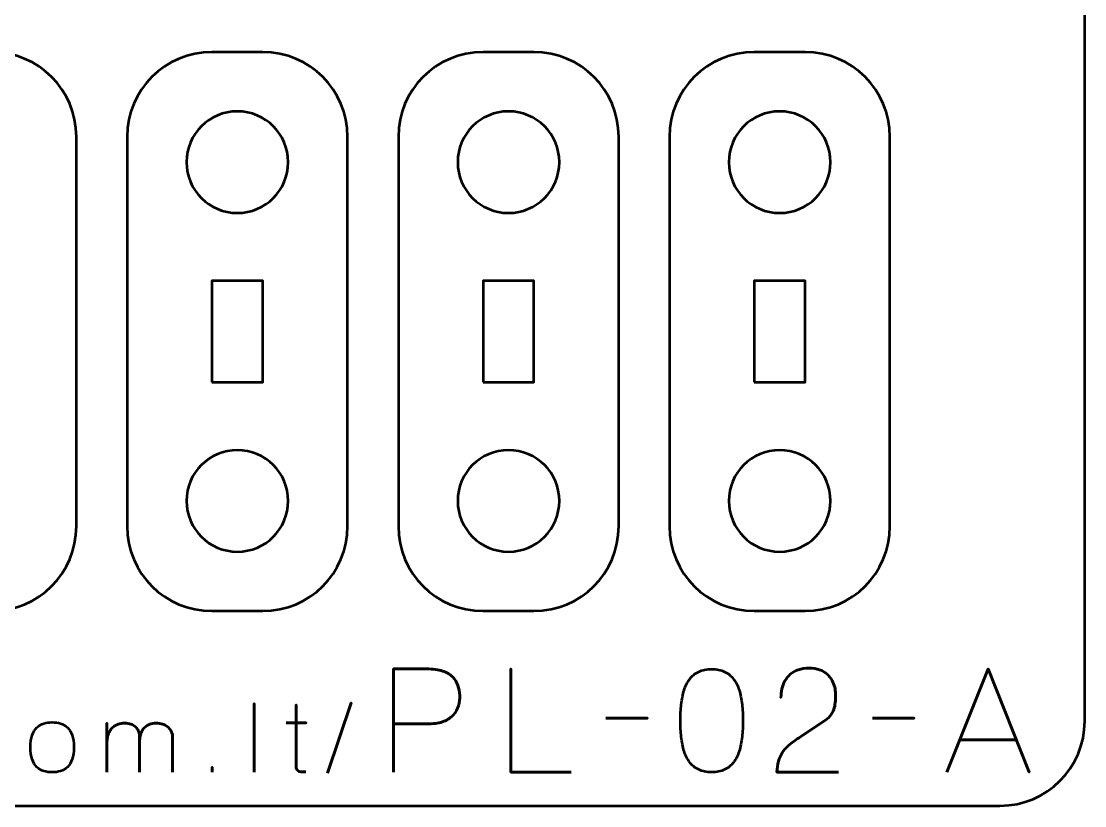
# Model space of a CAD drawing. Header units: centimetres. Extents: x -17.9 to -3.1, y -25.3 to -4.3.
# Drawn here: x -9.37 to -3.1, y -25.35 to -20.72 of the extents above; entities that cross this region are included whole.
import ezdxf

# ---------------------------------------------------------------- set-up
doc = ezdxf.new("R2010")
doc.units = ezdxf.units.CM
doc.header["$MEASUREMENT"] = 0
doc.layers.add('Layer 1', color=7, linetype='Continuous')

msp = doc.modelspace()

# ---------------------------------------------------------------- linework, layer by layer
at = {"layer": 'Layer 1', "color": 22, "lineweight": 53}
msp.add_open_spline([(-17.90003, -24.8499), (-17.90003, -24.8499), (-17.90003, -4.84994), (-17.90003, -4.84994), (-17.90003, -4.84994), (-17.90003, -4.57297), (-17.67694, -4.34998), (-17.39994, -4.34998), (-17.39994, -4.34998), (-17.39994, -4.34998), (-3.60007, -4.34998), (-3.60007, -4.34998), (-3.60007, -4.34998), (-3.32293, -4.34998), (-3.09997, -4.57297), (-3.09997, -4.84994), (-3.09997, -4.84994), (-3.09997, -4.84994), (-3.09997, -24.8499), (-3.09997, -24.8499), (-3.09997, -24.8499), (-3.09997, -25.1269), (-3.32293, -25.34999), (-3.60007, -25.34999), (-3.60007, -25.34999), (-3.60007, -25.34999), (-17.39994, -25.34999), (-17.39994, -25.34999), (-17.39994, -25.34999), (-17.67694, -25.34999), (-17.90003, -25.1269), (-17.90003, -24.8499)], degree=3, knots=[0, 0, 0, 0, 0.125, 0.125, 0.125, 0.125, 0.25, 0.25, 0.25, 0.25, 0.375, 0.375, 0.375, 0.375, 0.5, 0.5, 0.5, 0.5, 0.625, 0.625, 0.625, 0.625, 0.75, 0.75, 0.75, 0.75, 0.875, 0.875, 0.875, 0.875, 1, 1, 1, 1], dxfattribs=at)
at = {"layer": 'Layer 1', "color": 2, "lineweight": 53}
for points in [[(-10.35001, -23.6999), (-10.35001, -23.6999), (-10.35001, -21.39998), (-10.35001, -21.39998), (-10.35001, -21.39998), (-10.35001, -21.12297), (-10.12692, -20.90002), (-9.84992, -20.90002), (-9.84992, -20.90002), (-9.84992, -20.90002), (-9.54991, -20.90002), (-9.54991, -20.90002), (-9.54991, -20.90002), (-9.27295, -20.90002), (-9.04999, -21.12297), (-9.04999, -21.39998), (-9.04999, -21.39998), (-9.04999, -21.39998), (-9.04999, -23.6999), (-9.04999, -23.6999), (-9.04999, -23.6999), (-9.04999, -23.9769), (-9.27295, -24.2), (-9.54991, -24.2), (-9.54991, -24.2), (-9.54991, -24.2), (-9.84992, -24.2), (-9.84992, -24.2), (-9.84992, -24.2), (-10.12692, -24.2), (-10.35001, -23.9769), (-10.35001, -23.6999)], [(-8.75001, -23.6999), (-8.75001, -23.6999), (-8.75001, -21.39998), (-8.75001, -21.39998), (-8.75001, -21.39998), (-8.75001, -21.12297), (-8.52692, -20.90002), (-8.24992, -20.90002), (-8.24992, -20.90002), (-8.24992, -20.90002), (-7.94991, -20.90002), (-7.94991, -20.90002), (-7.94991, -20.90002), (-7.67295, -20.90002), (-7.44999, -21.12297), (-7.44999, -21.39998), (-7.44999, -21.39998), (-7.44999, -21.39998), (-7.44999, -23.6999), (-7.44999, -23.6999), (-7.44999, -23.6999), (-7.44999, -23.9769), (-7.67295, -24.2), (-7.94991, -24.2), (-7.94991, -24.2), (-7.94991, -24.2), (-8.24992, -24.2), (-8.24992, -24.2), (-8.24992, -24.2), (-8.52692, -24.2), (-8.75001, -23.9769), (-8.75001, -23.6999)], [(-7.15001, -23.6999), (-7.15001, -23.6999), (-7.15001, -21.39998), (-7.15001, -21.39998), (-7.15001, -21.39998), (-7.15001, -21.12297), (-6.92692, -20.90002), (-6.64992, -20.90002), (-6.64992, -20.90002), (-6.64992, -20.90002), (-6.34991, -20.90002), (-6.34991, -20.90002), (-6.34991, -20.90002), (-6.07295, -20.90002), (-5.84999, -21.12297), (-5.84999, -21.39998), (-5.84999, -21.39998), (-5.84999, -21.39998), (-5.84999, -23.6999), (-5.84999, -23.6999), (-5.84999, -23.6999), (-5.84999, -23.9769), (-6.07295, -24.2), (-6.34991, -24.2), (-6.34991, -24.2), (-6.34991, -24.2), (-6.64992, -24.2), (-6.64992, -24.2), (-6.64992, -24.2), (-6.92692, -24.2), (-7.15001, -23.9769), (-7.15001, -23.6999)], [(-5.55001, -23.6999), (-5.55001, -23.6999), (-5.55001, -21.39998), (-5.55001, -21.39998), (-5.55001, -21.39998), (-5.55001, -21.12297), (-5.32692, -20.90002), (-5.04992, -20.90002), (-5.04992, -20.90002), (-5.04992, -20.90002), (-4.74991, -20.90002), (-4.74991, -20.90002), (-4.74991, -20.90002), (-4.47295, -20.90002), (-4.24999, -21.12297), (-4.24999, -21.39998), (-4.24999, -21.39998), (-4.24999, -21.39998), (-4.24999, -23.6999), (-4.24999, -23.6999), (-4.24999, -23.6999), (-4.24999, -23.9769), (-4.47295, -24.2), (-4.74991, -24.2), (-4.74991, -24.2), (-4.74991, -24.2), (-5.04992, -24.2), (-5.04992, -24.2), (-5.04992, -24.2), (-5.32692, -24.2), (-5.55001, -23.9769), (-5.55001, -23.6999)]]:
    msp.add_open_spline(points, degree=3, knots=[0, 0, 0, 0, 0.125, 0.125, 0.125, 0.125, 0.25, 0.25, 0.25, 0.25, 0.375, 0.375, 0.375, 0.375, 0.5, 0.5, 0.5, 0.5, 0.625, 0.625, 0.625, 0.625, 0.75, 0.75, 0.75, 0.75, 0.875, 0.875, 0.875, 0.875, 1, 1, 1, 1], dxfattribs=at)
at = {"layer": 'Layer 1', "lineweight": 53}
for points in [[(-8.09999, -21.2499), (-7.93421, -21.2499), (-7.79998, -21.38428), (-7.79998, -21.54991), (-7.79998, -21.54991), (-7.79998, -21.71568), (-7.93421, -21.84991), (-8.09999, -21.84991), (-8.09999, -21.84991), (-8.26565, -21.84991), (-8.39999, -21.71568), (-8.39999, -21.54991), (-8.39999, -21.54991), (-8.39999, -21.38428), (-8.26565, -21.2499), (-8.09999, -21.2499)], [(-6.49999, -21.2499), (-6.33421, -21.2499), (-6.19998, -21.38428), (-6.19998, -21.54991), (-6.19998, -21.54991), (-6.19998, -21.71568), (-6.33421, -21.84991), (-6.49999, -21.84991), (-6.49999, -21.84991), (-6.66565, -21.84991), (-6.79999, -21.71568), (-6.79999, -21.54991), (-6.79999, -21.54991), (-6.79999, -21.38428), (-6.66565, -21.2499), (-6.49999, -21.2499)], [(-4.89999, -21.2499), (-4.73421, -21.2499), (-4.59998, -21.38428), (-4.59998, -21.54991), (-4.59998, -21.54991), (-4.59998, -21.71568), (-4.73421, -21.84991), (-4.89999, -21.84991), (-4.89999, -21.84991), (-5.06565, -21.84991), (-5.19999, -21.71568), (-5.19999, -21.54991), (-5.19999, -21.54991), (-5.19999, -21.38428), (-5.06565, -21.2499), (-4.89999, -21.2499)], [(-8.24992, -22.84995), (-8.24992, -22.84995), (-8.24992, -22.24996), (-8.24992, -22.24996), (-8.24992, -22.24996), (-8.24992, -22.24996), (-7.94991, -22.24996), (-7.94991, -22.24996), (-7.94991, -22.24996), (-7.94991, -22.24996), (-7.94991, -22.84995), (-7.94991, -22.84995), (-7.94991, -22.84995), (-7.94991, -22.84995), (-8.24992, -22.84995), (-8.24992, -22.84995)], [(-6.64992, -22.84995), (-6.64992, -22.84995), (-6.64992, -22.24996), (-6.64992, -22.24996), (-6.64992, -22.24996), (-6.64992, -22.24996), (-6.34991, -22.24996), (-6.34991, -22.24996), (-6.34991, -22.24996), (-6.34991, -22.24996), (-6.34991, -22.84995), (-6.34991, -22.84995), (-6.34991, -22.84995), (-6.34991, -22.84995), (-6.64992, -22.84995), (-6.64992, -22.84995)], [(-5.04992, -22.84995), (-5.04992, -22.84995), (-5.04992, -22.24996), (-5.04992, -22.24996), (-5.04992, -22.24996), (-5.04992, -22.24996), (-4.74991, -22.24996), (-4.74991, -22.24996), (-4.74991, -22.24996), (-4.74991, -22.24996), (-4.74991, -22.84995), (-4.74991, -22.84995), (-4.74991, -22.84995), (-4.74991, -22.84995), (-5.04992, -22.84995), (-5.04992, -22.84995)], [(-8.09999, -23.24997), (-7.93421, -23.24997), (-7.79998, -23.3842), (-7.79998, -23.54997), (-7.79998, -23.54997), (-7.79998, -23.71563), (-7.93421, -23.84997), (-8.09999, -23.84997), (-8.09999, -23.84997), (-8.26565, -23.84997), (-8.39999, -23.71563), (-8.39999, -23.54997), (-8.39999, -23.54997), (-8.39999, -23.3842), (-8.26565, -23.24997), (-8.09999, -23.24997)], [(-6.49999, -23.24997), (-6.33421, -23.24997), (-6.19998, -23.3842), (-6.19998, -23.54997), (-6.19998, -23.54997), (-6.19998, -23.71563), (-6.33421, -23.84997), (-6.49999, -23.84997), (-6.49999, -23.84997), (-6.66565, -23.84997), (-6.79999, -23.71563), (-6.79999, -23.54997), (-6.79999, -23.54997), (-6.79999, -23.3842), (-6.66565, -23.24997), (-6.49999, -23.24997)], [(-4.89999, -23.24997), (-4.73421, -23.24997), (-4.59998, -23.3842), (-4.59998, -23.54997), (-4.59998, -23.54997), (-4.59998, -23.71563), (-4.73421, -23.84997), (-4.89999, -23.84997), (-4.89999, -23.84997), (-5.06565, -23.84997), (-5.19999, -23.71563), (-5.19999, -23.54997), (-5.19999, -23.54997), (-5.19999, -23.3842), (-5.06565, -23.24997), (-4.89999, -23.24997)]]:
    msp.add_open_spline(points, degree=3, knots=[0, 0, 0, 0, 0.25, 0.25, 0.25, 0.25, 0.5, 0.5, 0.5, 0.5, 0.75, 0.75, 0.75, 0.75, 1, 1, 1, 1], dxfattribs=at)
at = {"layer": 'Layer 1', "color": 30, "lineweight": 53}
for points, knots in [([(-7.17929, -25.15241), (-7.17929, -25.15241), (-7.17929, -24.54196), (-7.17929, -24.54196), (-7.17929, -24.54196), (-7.17929, -24.54196), (-6.98456, -24.54196), (-6.98456, -24.54196), (-6.98456, -24.54196), (-6.94561, -24.5421), (-6.91358, -24.54648), (-6.88832, -24.55494), (-6.88832, -24.55494), (-6.8632, -24.56327), (-6.84344, -24.57484), (-6.82919, -24.58952), (-6.82919, -24.58952), (-6.81494, -24.60405), (-6.80478, -24.6207), (-6.79857, -24.63947), (-6.79857, -24.63947), (-6.7925, -24.65824), (-6.78897, -24.67785), (-6.78813, -24.69859), (-6.78813, -24.69859), (-6.78714, -24.71934), (-6.78954, -24.73966), (-6.79518, -24.75941), (-6.79518, -24.75941), (-6.80097, -24.77917), (-6.81071, -24.79709), (-6.82468, -24.81318), (-6.82468, -24.81318), (-6.8385, -24.82926), (-6.85727, -24.84211), (-6.88084, -24.85156), (-6.88084, -24.85156), (-6.9044, -24.86116), (-6.93361, -24.86595), (-6.96847, -24.86624), (-6.96847, -24.86624), (-6.96847, -24.86624), (-7.17929, -24.86624), (-7.17929, -24.86624), (-7.17929, -24.86624), (-7.17929, -24.86624), (-6.96847, -24.86624), (-6.96847, -24.86624), (-6.96847, -24.86624), (-6.93432, -24.86595), (-6.90539, -24.86116), (-6.88197, -24.85156), (-6.88197, -24.85156), (-6.8584, -24.84211), (-6.83963, -24.82926), (-6.82552, -24.81318), (-6.82552, -24.81318), (-6.81155, -24.79709), (-6.80153, -24.77917), (-6.79561, -24.75941), (-6.79561, -24.75941), (-6.78968, -24.73966), (-6.78714, -24.71934), (-6.78813, -24.69859), (-6.78813, -24.69859), (-6.78897, -24.67785), (-6.7925, -24.65824), (-6.79885, -24.63947), (-6.79885, -24.63947), (-6.80506, -24.6207), (-6.8155, -24.60405), (-6.82976, -24.58952), (-6.82976, -24.58952), (-6.84415, -24.57484), (-6.8639, -24.56327), (-6.88902, -24.55494), (-6.88902, -24.55494), (-6.91428, -24.54648), (-6.94603, -24.5421), (-6.98456, -24.54196), (-6.98456, -24.54196), (-6.98456, -24.54196), (-7.17929, -24.54196), (-7.17929, -24.54196), (-7.17929, -24.54196), (-7.17929, -24.54196), (-7.17929, -25.15241), (-7.17929, -25.15241)], [0, 0, 0, 0, 0.0454545, 0.0454545, 0.0454545, 0.0454545, 0.0909091, 0.0909091, 0.0909091, 0.0909091, 0.1363636, 0.1363636, 0.1363636, 0.1363636, 0.1818182, 0.1818182, 0.1818182, 0.1818182, 0.2272727, 0.2272727, 0.2272727, 0.2272727, 0.2727273, 0.2727273, 0.2727273, 0.2727273, 0.3181818, 0.3181818, 0.3181818, 0.3181818, 0.3636364, 0.3636364, 0.3636364, 0.3636364, 0.4090909, 0.4090909, 0.4090909, 0.4090909, 0.4545455, 0.4545455, 0.4545455, 0.4545455, 0.5, 0.5, 0.5, 0.5, 0.5454545, 0.5454545, 0.5454545, 0.5454545, 0.5909091, 0.5909091, 0.5909091, 0.5909091, 0.6363636, 0.6363636, 0.6363636, 0.6363636, 0.6818182, 0.6818182, 0.6818182, 0.6818182, 0.7272727, 0.7272727, 0.7272727, 0.7272727, 0.7727273, 0.7727273, 0.7727273, 0.7727273, 0.8181818, 0.8181818, 0.8181818, 0.8181818, 0.8636364, 0.8636364, 0.8636364, 0.8636364, 0.9090909, 0.9090909, 0.9090909, 0.9090909, 0.9545455, 0.9545455, 0.9545455, 0.9545455, 1, 1, 1, 1]), ([(-6.13026, -25.15241), (-6.13026, -25.15241), (-6.48671, -25.15241), (-6.48671, -25.15241), (-6.48671, -25.15241), (-6.48671, -25.15241), (-6.48671, -24.54196), (-6.48671, -24.54196), (-6.48671, -24.54196), (-6.48671, -24.54196), (-6.48671, -25.15241), (-6.48671, -25.15241), (-6.48671, -25.15241), (-6.48671, -25.15241), (-6.13026, -25.15241), (-6.13026, -25.15241)], [0, 0, 0, 0, 0.25, 0.25, 0.25, 0.25, 0.5, 0.5, 0.5, 0.5, 0.75, 0.75, 0.75, 0.75, 1, 1, 1, 1]), ([(-5.30137, -25.15241), (-5.27173, -25.15227), (-5.24619, -25.14705), (-5.22488, -25.13689), (-5.22488, -25.13689), (-5.20372, -25.12673), (-5.18608, -25.11219), (-5.17197, -25.09371), (-5.17197, -25.09371), (-5.158, -25.07508), (-5.14699, -25.05307), (-5.1388, -25.02767), (-5.1388, -25.02767), (-5.13076, -25.00227), (-5.12498, -24.97447), (-5.12173, -24.94399), (-5.12173, -24.94399), (-5.11834, -24.91351), (-5.11665, -24.88148), (-5.11679, -24.84761), (-5.11679, -24.84761), (-5.11665, -24.81388), (-5.11834, -24.78185), (-5.12173, -24.75151), (-5.12173, -24.75151), (-5.12498, -24.72117), (-5.13076, -24.69323), (-5.1388, -24.66783), (-5.1388, -24.66783), (-5.14699, -24.64257), (-5.158, -24.62056), (-5.17197, -24.60179), (-5.17197, -24.60179), (-5.18608, -24.58317), (-5.20372, -24.56863), (-5.22488, -24.55847), (-5.22488, -24.55847), (-5.24619, -24.54817), (-5.27173, -24.54295), (-5.30137, -24.54281), (-5.30137, -24.54281), (-5.331, -24.54295), (-5.35654, -24.54817), (-5.37785, -24.55847), (-5.37785, -24.55847), (-5.39901, -24.56863), (-5.41665, -24.58317), (-5.43076, -24.60179), (-5.43076, -24.60179), (-5.44474, -24.62056), (-5.45574, -24.64257), (-5.46393, -24.66783), (-5.46393, -24.66783), (-5.47197, -24.69323), (-5.47776, -24.72117), (-5.481, -24.75151), (-5.481, -24.75151), (-5.48439, -24.78185), (-5.48608, -24.81388), (-5.48594, -24.84761), (-5.48594, -24.84761), (-5.48608, -24.88148), (-5.48439, -24.91351), (-5.481, -24.94399), (-5.481, -24.94399), (-5.47776, -24.97447), (-5.47197, -25.00227), (-5.46393, -25.02767), (-5.46393, -25.02767), (-5.45574, -25.05307), (-5.44474, -25.07508), (-5.43076, -25.09371), (-5.43076, -25.09371), (-5.41665, -25.11219), (-5.39901, -25.12673), (-5.37785, -25.13689), (-5.37785, -25.13689), (-5.35654, -25.14705), (-5.331, -25.15227), (-5.30137, -25.15241)], [0, 0, 0, 0, 0.05, 0.05, 0.05, 0.05, 0.1, 0.1, 0.1, 0.1, 0.15, 0.15, 0.15, 0.15, 0.2, 0.2, 0.2, 0.2, 0.25, 0.25, 0.25, 0.25, 0.3, 0.3, 0.3, 0.3, 0.35, 0.35, 0.35, 0.35, 0.4, 0.4, 0.4, 0.4, 0.45, 0.45, 0.45, 0.45, 0.5, 0.5, 0.5, 0.5, 0.55, 0.55, 0.55, 0.55, 0.6, 0.6, 0.6, 0.6, 0.65, 0.65, 0.65, 0.65, 0.7, 0.7, 0.7, 0.7, 0.75, 0.75, 0.75, 0.75, 0.8, 0.8, 0.8, 0.8, 0.85, 0.85, 0.85, 0.85, 0.9, 0.9, 0.9, 0.9, 0.95, 0.95, 0.95, 0.95, 1, 1, 1, 1]), ([(-5.30137, -25.15241), (-5.27173, -25.15227), (-5.24619, -25.14705), (-5.22488, -25.13689), (-5.22488, -25.13689), (-5.20372, -25.12673), (-5.18608, -25.11219), (-5.17197, -25.09371), (-5.17197, -25.09371), (-5.158, -25.07508), (-5.14699, -25.05307), (-5.1388, -25.02767), (-5.1388, -25.02767), (-5.13076, -25.00227), (-5.12498, -24.97447), (-5.12173, -24.94399), (-5.12173, -24.94399), (-5.11834, -24.91351), (-5.11665, -24.88148), (-5.11679, -24.84761), (-5.11679, -24.84761), (-5.11665, -24.81388), (-5.11834, -24.78185), (-5.12173, -24.75151), (-5.12173, -24.75151), (-5.12498, -24.72117), (-5.13076, -24.69323), (-5.1388, -24.66783), (-5.1388, -24.66783), (-5.14699, -24.64257), (-5.158, -24.62056), (-5.17197, -24.60179), (-5.17197, -24.60179), (-5.18608, -24.58317), (-5.20372, -24.56863), (-5.22488, -24.55847), (-5.22488, -24.55847), (-5.24619, -24.54817), (-5.27173, -24.54295), (-5.30137, -24.54281), (-5.30137, -24.54281), (-5.331, -24.54295), (-5.35654, -24.54817), (-5.37785, -24.55847), (-5.37785, -24.55847), (-5.39901, -24.56863), (-5.41665, -24.58317), (-5.43076, -24.60179), (-5.43076, -24.60179), (-5.44474, -24.62056), (-5.45574, -24.64257), (-5.46393, -24.66783), (-5.46393, -24.66783), (-5.47197, -24.69323), (-5.47776, -24.72117), (-5.481, -24.75151), (-5.481, -24.75151), (-5.48439, -24.78185), (-5.48608, -24.81388), (-5.48594, -24.84761), (-5.48594, -24.84761), (-5.48608, -24.88148), (-5.48439, -24.91351), (-5.481, -24.94399), (-5.481, -24.94399), (-5.47776, -24.97447), (-5.47197, -25.00227), (-5.46393, -25.02767), (-5.46393, -25.02767), (-5.45574, -25.05307), (-5.44474, -25.07508), (-5.43076, -25.09371), (-5.43076, -25.09371), (-5.41665, -25.11219), (-5.39901, -25.12673), (-5.37785, -25.13689), (-5.37785, -25.13689), (-5.35654, -25.14705), (-5.331, -25.15227), (-5.30137, -25.15241)], [0, 0, 0, 0, 0.05, 0.05, 0.05, 0.05, 0.1, 0.1, 0.1, 0.1, 0.15, 0.15, 0.15, 0.15, 0.2, 0.2, 0.2, 0.2, 0.25, 0.25, 0.25, 0.25, 0.3, 0.3, 0.3, 0.3, 0.35, 0.35, 0.35, 0.35, 0.4, 0.4, 0.4, 0.4, 0.45, 0.45, 0.45, 0.45, 0.5, 0.5, 0.5, 0.5, 0.55, 0.55, 0.55, 0.55, 0.6, 0.6, 0.6, 0.6, 0.65, 0.65, 0.65, 0.65, 0.7, 0.7, 0.7, 0.7, 0.75, 0.75, 0.75, 0.75, 0.8, 0.8, 0.8, 0.8, 0.85, 0.85, 0.85, 0.85, 0.9, 0.9, 0.9, 0.9, 0.95, 0.95, 0.95, 0.95, 1, 1, 1, 1]), ([(-4.55291, -25.15241), (-4.55291, -25.15241), (-4.91613, -25.15241), (-4.91613, -25.15241), (-4.91613, -25.15241), (-4.91542, -25.12786), (-4.91232, -25.10613), (-4.9071, -25.0875), (-4.9071, -25.0875), (-4.90174, -25.06887), (-4.89454, -25.0525), (-4.88565, -25.03839), (-4.88565, -25.03839), (-4.87662, -25.02428), (-4.86632, -25.01172), (-4.8546, -25.00071), (-4.8546, -25.00071), (-4.84289, -24.98957), (-4.83033, -24.97941), (-4.81679, -24.96981), (-4.81679, -24.96981), (-4.80324, -24.96036), (-4.78927, -24.9509), (-4.77474, -24.94159), (-4.77474, -24.94159), (-4.77474, -24.94159), (-4.62996, -24.84507), (-4.62996, -24.84507), (-4.62996, -24.84507), (-4.61514, -24.83463), (-4.60357, -24.8232), (-4.59538, -24.81092), (-4.59538, -24.81092), (-4.58706, -24.79864), (-4.58127, -24.78566), (-4.57774, -24.77197), (-4.57774, -24.77197), (-4.57436, -24.75843), (-4.57224, -24.74446), (-4.57153, -24.73035), (-4.57153, -24.73035), (-4.57083, -24.71609), (-4.57055, -24.70184), (-4.57069, -24.68759), (-4.57069, -24.68759), (-4.57069, -24.67588), (-4.57224, -24.66332), (-4.57534, -24.64977), (-4.57534, -24.64977), (-4.57859, -24.63636), (-4.58367, -24.62296), (-4.59087, -24.60969), (-4.59087, -24.60969), (-4.59806, -24.59643), (-4.60766, -24.58429), (-4.61965, -24.57329), (-4.61965, -24.57329), (-4.63165, -24.56242), (-4.64647, -24.55367), (-4.6641, -24.54704), (-4.6641, -24.54704), (-4.68174, -24.54041), (-4.70249, -24.53702), (-4.72648, -24.53688), (-4.72648, -24.53688), (-4.75061, -24.53702), (-4.77191, -24.54041), (-4.79026, -24.5469), (-4.79026, -24.5469), (-4.8086, -24.55339), (-4.82427, -24.56242), (-4.83725, -24.57385), (-4.83725, -24.57385), (-4.85023, -24.58528), (-4.86067, -24.59855), (-4.86886, -24.61336), (-4.86886, -24.61336), (-4.87704, -24.62818), (-4.88297, -24.64398), (-4.88678, -24.66064), (-4.88678, -24.66064), (-4.89059, -24.67729), (-4.89242, -24.69422), (-4.89242, -24.71129), (-4.89242, -24.71129), (-4.89242, -24.69422), (-4.89059, -24.67729), (-4.88678, -24.66064), (-4.88678, -24.66064), (-4.88297, -24.64398), (-4.87704, -24.62818), (-4.86886, -24.61336), (-4.86886, -24.61336), (-4.86067, -24.59855), (-4.85023, -24.58528), (-4.83725, -24.57385), (-4.83725, -24.57385), (-4.82427, -24.56242), (-4.8086, -24.55339), (-4.79026, -24.5469), (-4.79026, -24.5469), (-4.77191, -24.54041), (-4.75061, -24.53702), (-4.72648, -24.53688), (-4.72648, -24.53688), (-4.70249, -24.53702), (-4.68174, -24.54041), (-4.6641, -24.54704), (-4.6641, -24.54704), (-4.64647, -24.55367), (-4.63165, -24.56242), (-4.61965, -24.57329), (-4.61965, -24.57329), (-4.60766, -24.58429), (-4.59806, -24.59643), (-4.59087, -24.60969), (-4.59087, -24.60969), (-4.58367, -24.62296), (-4.57859, -24.63636), (-4.57534, -24.64977), (-4.57534, -24.64977), (-4.57224, -24.66332), (-4.57069, -24.67588), (-4.57069, -24.68759), (-4.57069, -24.68759), (-4.57055, -24.70184), (-4.57083, -24.71609), (-4.57153, -24.73035), (-4.57153, -24.73035), (-4.57224, -24.74446), (-4.57436, -24.75843), (-4.57774, -24.77197), (-4.57774, -24.77197), (-4.58127, -24.78566), (-4.58706, -24.79864), (-4.59538, -24.81092), (-4.59538, -24.81092), (-4.60357, -24.8232), (-4.61514, -24.83463), (-4.62996, -24.84507), (-4.62996, -24.84507), (-4.62996, -24.84507), (-4.77474, -24.94159), (-4.77474, -24.94159), (-4.77474, -24.94159), (-4.78927, -24.9509), (-4.80324, -24.96036), (-4.81679, -24.96981), (-4.81679, -24.96981), (-4.83033, -24.97941), (-4.84289, -24.98957), (-4.8546, -25.00071), (-4.8546, -25.00071), (-4.86632, -25.01172), (-4.87662, -25.02428), (-4.88565, -25.03839), (-4.88565, -25.03839), (-4.89454, -25.0525), (-4.90174, -25.06887), (-4.9071, -25.0875), (-4.9071, -25.0875), (-4.91232, -25.10613), (-4.91542, -25.12786), (-4.91613, -25.15241), (-4.91613, -25.15241), (-4.91613, -25.15241), (-4.55291, -25.15241), (-4.55291, -25.15241)], [0, 0, 0, 0, 0.0238095, 0.0238095, 0.0238095, 0.0238095, 0.047619, 0.047619, 0.047619, 0.047619, 0.0714286, 0.0714286, 0.0714286, 0.0714286, 0.0952381, 0.0952381, 0.0952381, 0.0952381, 0.1190476, 0.1190476, 0.1190476, 0.1190476, 0.1428571, 0.1428571, 0.1428571, 0.1428571, 0.1666667, 0.1666667, 0.1666667, 0.1666667, 0.1904762, 0.1904762, 0.1904762, 0.1904762, 0.2142857, 0.2142857, 0.2142857, 0.2142857, 0.2380952, 0.2380952, 0.2380952, 0.2380952, 0.2619048, 0.2619048, 0.2619048, 0.2619048, 0.2857143, 0.2857143, 0.2857143, 0.2857143, 0.3095238, 0.3095238, 0.3095238, 0.3095238, 0.3333333, 0.3333333, 0.3333333, 0.3333333, 0.3571429, 0.3571429, 0.3571429, 0.3571429, 0.3809524, 0.3809524, 0.3809524, 0.3809524, 0.4047619, 0.4047619, 0.4047619, 0.4047619, 0.4285714, 0.4285714, 0.4285714, 0.4285714, 0.452381, 0.452381, 0.452381, 0.452381, 0.4761905, 0.4761905, 0.4761905, 0.4761905, 0.5, 0.5, 0.5, 0.5, 0.5238095, 0.5238095, 0.5238095, 0.5238095, 0.547619, 0.547619, 0.547619, 0.547619, 0.5714286, 0.5714286, 0.5714286, 0.5714286, 0.5952381, 0.5952381, 0.5952381, 0.5952381, 0.6190476, 0.6190476, 0.6190476, 0.6190476, 0.6428571, 0.6428571, 0.6428571, 0.6428571, 0.6666667, 0.6666667, 0.6666667, 0.6666667, 0.6904762, 0.6904762, 0.6904762, 0.6904762, 0.7142857, 0.7142857, 0.7142857, 0.7142857, 0.7380952, 0.7380952, 0.7380952, 0.7380952, 0.7619048, 0.7619048, 0.7619048, 0.7619048, 0.7857143, 0.7857143, 0.7857143, 0.7857143, 0.8095238, 0.8095238, 0.8095238, 0.8095238, 0.8333333, 0.8333333, 0.8333333, 0.8333333, 0.8571429, 0.8571429, 0.8571429, 0.8571429, 0.8809524, 0.8809524, 0.8809524, 0.8809524, 0.9047619, 0.9047619, 0.9047619, 0.9047619, 0.9285714, 0.9285714, 0.9285714, 0.9285714, 0.952381, 0.952381, 0.952381, 0.952381, 0.9761905, 0.9761905, 0.9761905, 0.9761905, 1, 1, 1, 1]), ([(-3.91282, -25.15241), (-3.91282, -25.15241), (-3.67067, -24.54196), (-3.67067, -24.54196), (-3.67067, -24.54196), (-3.67067, -24.54196), (-3.42768, -25.15241), (-3.42768, -25.15241), (-3.42768, -25.15241), (-3.42768, -25.15241), (-3.67067, -24.54196), (-3.67067, -24.54196), (-3.67067, -24.54196), (-3.67067, -24.54196), (-3.91282, -25.15241), (-3.91282, -25.15241)], [0, 0, 0, 0, 0.25, 0.25, 0.25, 0.25, 0.5, 0.5, 0.5, 0.5, 0.75, 0.75, 0.75, 0.75, 1, 1, 1, 1]), ([(-8.00056, -25.15241), (-8.00056, -25.15241), (-8.00056, -24.74545), (-8.00056, -24.74545), (-8.00056, -24.74545), (-8.00056, -24.74545), (-8.00056, -25.15241), (-8.00056, -25.15241)], [0, 0, 0, 0, 0.5, 0.5, 0.5, 0.5, 1, 1, 1, 1]), ([(-7.69576, -25.14959), (-7.70272, -25.15015), (-7.70968, -25.15034), (-7.71646, -25.15015), (-7.71646, -25.15015), (-7.72323, -25.14996), (-7.72935, -25.14893), (-7.7349, -25.14686), (-7.7349, -25.14686), (-7.74045, -25.14488), (-7.74487, -25.14131), (-7.74825, -25.13623), (-7.74825, -25.13623), (-7.75155, -25.13115), (-7.75324, -25.12391), (-7.75333, -25.11459), (-7.75333, -25.11459), (-7.75333, -25.11017), (-7.75333, -25.10265), (-7.75333, -25.09211), (-7.75333, -25.09211), (-7.75333, -25.08148), (-7.75333, -25.06868), (-7.75333, -25.05354), (-7.75333, -25.05354), (-7.75333, -25.03839), (-7.75333, -25.02184), (-7.75333, -25.00387), (-7.75333, -25.00387), (-7.75333, -24.9859), (-7.75333, -24.96737), (-7.75333, -24.94818), (-7.75333, -24.94818), (-7.75333, -24.92899), (-7.75333, -24.91008), (-7.75333, -24.89136), (-7.75333, -24.89136), (-7.75333, -24.87264), (-7.75333, -24.85504), (-7.75333, -24.83849), (-7.75333, -24.83849), (-7.75333, -24.82193), (-7.75333, -24.80725), (-7.75333, -24.79456), (-7.75333, -24.79456), (-7.75333, -24.78176), (-7.75333, -24.77179), (-7.75333, -24.76445), (-7.75333, -24.76445), (-7.75333, -24.75721), (-7.75333, -24.75344), (-7.75333, -24.75335), (-7.75333, -24.75335), (-7.75333, -24.75344), (-7.75333, -24.75721), (-7.75333, -24.76445), (-7.75333, -24.76445), (-7.75333, -24.77179), (-7.75333, -24.78176), (-7.75333, -24.79456), (-7.75333, -24.79456), (-7.75333, -24.80725), (-7.75333, -24.82193), (-7.75333, -24.83849), (-7.75333, -24.83849), (-7.75333, -24.85504), (-7.75333, -24.87264), (-7.75333, -24.89136), (-7.75333, -24.89136), (-7.75333, -24.91008), (-7.75333, -24.92899), (-7.75333, -24.94818), (-7.75333, -24.94818), (-7.75333, -24.96737), (-7.75333, -24.9859), (-7.75333, -25.00387), (-7.75333, -25.00387), (-7.75333, -25.02184), (-7.75333, -25.03839), (-7.75333, -25.05354), (-7.75333, -25.05354), (-7.75333, -25.06868), (-7.75333, -25.08148), (-7.75333, -25.09211), (-7.75333, -25.09211), (-7.75333, -25.10265), (-7.75333, -25.11017), (-7.75333, -25.11459), (-7.75333, -25.11459), (-7.75324, -25.12391), (-7.75155, -25.13115), (-7.74825, -25.13623), (-7.74825, -25.13623), (-7.74487, -25.14131), (-7.74045, -25.14488), (-7.7349, -25.14686), (-7.7349, -25.14686), (-7.72935, -25.14893), (-7.72323, -25.14996), (-7.71646, -25.15015), (-7.71646, -25.15015), (-7.70968, -25.15034), (-7.70272, -25.15015), (-7.69576, -25.14959)], [0, 0, 0, 0, 0.0384615, 0.0384615, 0.0384615, 0.0384615, 0.0769231, 0.0769231, 0.0769231, 0.0769231, 0.1153846, 0.1153846, 0.1153846, 0.1153846, 0.1538462, 0.1538462, 0.1538462, 0.1538462, 0.1923077, 0.1923077, 0.1923077, 0.1923077, 0.2307692, 0.2307692, 0.2307692, 0.2307692, 0.2692308, 0.2692308, 0.2692308, 0.2692308, 0.3076923, 0.3076923, 0.3076923, 0.3076923, 0.3461538, 0.3461538, 0.3461538, 0.3461538, 0.3846154, 0.3846154, 0.3846154, 0.3846154, 0.4230769, 0.4230769, 0.4230769, 0.4230769, 0.4615385, 0.4615385, 0.4615385, 0.4615385, 0.5, 0.5, 0.5, 0.5, 0.5384615, 0.5384615, 0.5384615, 0.5384615, 0.5769231, 0.5769231, 0.5769231, 0.5769231, 0.6153846, 0.6153846, 0.6153846, 0.6153846, 0.6538462, 0.6538462, 0.6538462, 0.6538462, 0.6923077, 0.6923077, 0.6923077, 0.6923077, 0.7307692, 0.7307692, 0.7307692, 0.7307692, 0.7692308, 0.7692308, 0.7692308, 0.7692308, 0.8076923, 0.8076923, 0.8076923, 0.8076923, 0.8461538, 0.8461538, 0.8461538, 0.8461538, 0.8846154, 0.8846154, 0.8846154, 0.8846154, 0.9230769, 0.9230769, 0.9230769, 0.9230769, 0.9615385, 0.9615385, 0.9615385, 0.9615385, 1, 1, 1, 1]), ([(-7.56763, -25.15805), (-7.56763, -25.15805), (-7.42934, -24.7415), (-7.42934, -24.7415), (-7.42934, -24.7415), (-7.42934, -24.7415), (-7.56763, -25.15805), (-7.56763, -25.15805)], [0, 0, 0, 0, 0.5, 0.5, 0.5, 0.5, 1, 1, 1, 1]), ([(-5.92621, -24.83322), (-5.92621, -24.83322), (-5.67983, -24.83322), (-5.67983, -24.83322), (-5.67983, -24.83322), (-5.67983, -24.83322), (-5.92621, -24.83322), (-5.92621, -24.83322)], [0, 0, 0, 0, 0.5, 0.5, 0.5, 0.5, 1, 1, 1, 1]), ([(-4.35309, -24.83322), (-4.35309, -24.83322), (-4.10671, -24.83322), (-4.10671, -24.83322), (-4.10671, -24.83322), (-4.10671, -24.83322), (-4.35309, -24.83322), (-4.35309, -24.83322)], [0, 0, 0, 0, 0.5, 0.5, 0.5, 0.5, 1, 1, 1, 1]), ([(-9.19266, -25.15241), (-9.17488, -25.1525), (-9.15833, -25.15025), (-9.1429, -25.14545), (-9.1429, -25.14545), (-9.12747, -25.14065), (-9.11383, -25.13265), (-9.10216, -25.12146), (-9.10216, -25.12146), (-9.0904, -25.11027), (-9.08128, -25.09512), (-9.0746, -25.07593), (-9.0746, -25.07593), (-9.06802, -25.05683), (-9.06463, -25.03303), (-9.06453, -25.00453), (-9.06453, -25.00453), (-9.06463, -24.97612), (-9.06802, -24.95241), (-9.0746, -24.93341), (-9.0746, -24.93341), (-9.08128, -24.9144), (-9.0904, -24.89926), (-9.10216, -24.88806), (-9.10216, -24.88806), (-9.11383, -24.87696), (-9.12747, -24.86897), (-9.1429, -24.86417), (-9.1429, -24.86417), (-9.15833, -24.85937), (-9.17488, -24.85711), (-9.19266, -24.85721), (-9.19266, -24.85721), (-9.21025, -24.85711), (-9.22681, -24.85937), (-9.24224, -24.86417), (-9.24224, -24.86417), (-9.25767, -24.86897), (-9.27121, -24.87696), (-9.28297, -24.88806), (-9.28297, -24.88806), (-9.29473, -24.89926), (-9.30395, -24.9144), (-9.31063, -24.93341), (-9.31063, -24.93341), (-9.31731, -24.95241), (-9.3207, -24.97612), (-9.32079, -25.00453), (-9.32079, -25.00453), (-9.3207, -25.03303), (-9.31731, -25.05683), (-9.31063, -25.07593), (-9.31063, -25.07593), (-9.30395, -25.09512), (-9.29473, -25.11027), (-9.28297, -25.12146), (-9.28297, -25.12146), (-9.27121, -25.13265), (-9.25767, -25.14065), (-9.24224, -25.14545), (-9.24224, -25.14545), (-9.22681, -25.15025), (-9.21025, -25.1525), (-9.19266, -25.15241)], [0, 0, 0, 0, 0.0625, 0.0625, 0.0625, 0.0625, 0.125, 0.125, 0.125, 0.125, 0.1875, 0.1875, 0.1875, 0.1875, 0.25, 0.25, 0.25, 0.25, 0.3125, 0.3125, 0.3125, 0.3125, 0.375, 0.375, 0.375, 0.375, 0.4375, 0.4375, 0.4375, 0.4375, 0.5, 0.5, 0.5, 0.5, 0.5625, 0.5625, 0.5625, 0.5625, 0.625, 0.625, 0.625, 0.625, 0.6875, 0.6875, 0.6875, 0.6875, 0.75, 0.75, 0.75, 0.75, 0.8125, 0.8125, 0.8125, 0.8125, 0.875, 0.875, 0.875, 0.875, 0.9375, 0.9375, 0.9375, 0.9375, 1, 1, 1, 1]), ([(-9.19266, -25.15241), (-9.17488, -25.1525), (-9.15833, -25.15025), (-9.1429, -25.14545), (-9.1429, -25.14545), (-9.12747, -25.14065), (-9.11383, -25.13265), (-9.10216, -25.12146), (-9.10216, -25.12146), (-9.0904, -25.11027), (-9.08128, -25.09512), (-9.0746, -25.07593), (-9.0746, -25.07593), (-9.06802, -25.05683), (-9.06463, -25.03303), (-9.06453, -25.00453), (-9.06453, -25.00453), (-9.06463, -24.97612), (-9.06802, -24.95241), (-9.0746, -24.93341), (-9.0746, -24.93341), (-9.08128, -24.9144), (-9.0904, -24.89926), (-9.10216, -24.88806), (-9.10216, -24.88806), (-9.11383, -24.87696), (-9.12747, -24.86897), (-9.1429, -24.86417), (-9.1429, -24.86417), (-9.15833, -24.85937), (-9.17488, -24.85711), (-9.19266, -24.85721), (-9.19266, -24.85721), (-9.21025, -24.85711), (-9.22681, -24.85937), (-9.24224, -24.86417), (-9.24224, -24.86417), (-9.25767, -24.86897), (-9.27121, -24.87696), (-9.28297, -24.88806), (-9.28297, -24.88806), (-9.29473, -24.89926), (-9.30395, -24.9144), (-9.31063, -24.93341), (-9.31063, -24.93341), (-9.31731, -24.95241), (-9.3207, -24.97612), (-9.32079, -25.00453), (-9.32079, -25.00453), (-9.3207, -25.03303), (-9.31731, -25.05683), (-9.31063, -25.07593), (-9.31063, -25.07593), (-9.30395, -25.09512), (-9.29473, -25.11027), (-9.28297, -25.12146), (-9.28297, -25.12146), (-9.27121, -25.13265), (-9.25767, -25.14065), (-9.24224, -25.14545), (-9.24224, -25.14545), (-9.22681, -25.15025), (-9.21025, -25.1525), (-9.19266, -25.15241)], [0, 0, 0, 0, 0.0625, 0.0625, 0.0625, 0.0625, 0.125, 0.125, 0.125, 0.125, 0.1875, 0.1875, 0.1875, 0.1875, 0.25, 0.25, 0.25, 0.25, 0.3125, 0.3125, 0.3125, 0.3125, 0.375, 0.375, 0.375, 0.375, 0.4375, 0.4375, 0.4375, 0.4375, 0.5, 0.5, 0.5, 0.5, 0.5625, 0.5625, 0.5625, 0.5625, 0.625, 0.625, 0.625, 0.625, 0.6875, 0.6875, 0.6875, 0.6875, 0.75, 0.75, 0.75, 0.75, 0.8125, 0.8125, 0.8125, 0.8125, 0.875, 0.875, 0.875, 0.875, 0.9375, 0.9375, 0.9375, 0.9375, 1, 1, 1, 1]), ([(-8.67677, -25.15241), (-8.67677, -25.15232), (-8.67677, -25.14959), (-8.67677, -25.14423), (-8.67677, -25.14423), (-8.67677, -25.13896), (-8.67677, -25.13171), (-8.67677, -25.12259), (-8.67677, -25.12259), (-8.67677, -25.11337), (-8.67677, -25.10302), (-8.67677, -25.09136), (-8.67677, -25.09136), (-8.67677, -25.07979), (-8.67677, -25.06765), (-8.67677, -25.05486), (-8.67677, -25.05486), (-8.67677, -25.04216), (-8.67677, -25.02964), (-8.67677, -25.01723), (-8.67677, -25.01723), (-8.67677, -25.00481), (-8.67677, -24.99314), (-8.67677, -24.98242), (-8.67677, -24.98242), (-8.67677, -24.9716), (-8.67677, -24.96238), (-8.67677, -24.95457), (-8.67677, -24.95457), (-8.67677, -24.94686), (-8.67677, -24.94131), (-8.67677, -24.93792), (-8.67677, -24.93792), (-8.67667, -24.93265), (-8.67752, -24.92673), (-8.67912, -24.92024), (-8.67912, -24.92024), (-8.68072, -24.91365), (-8.68345, -24.90707), (-8.6873, -24.90048), (-8.6873, -24.90048), (-8.69116, -24.8938), (-8.69652, -24.88769), (-8.7032, -24.88204), (-8.7032, -24.88204), (-8.70997, -24.8764), (-8.71844, -24.87188), (-8.7286, -24.8684), (-8.7286, -24.8684), (-8.73886, -24.86492), (-8.75108, -24.86304), (-8.76538, -24.86285), (-8.76538, -24.86285), (-8.77968, -24.86285), (-8.79248, -24.86483), (-8.80367, -24.86878), (-8.80367, -24.86878), (-8.81496, -24.87282), (-8.82465, -24.87837), (-8.83293, -24.88543), (-8.83293, -24.88543), (-8.84111, -24.89249), (-8.84798, -24.90058), (-8.85334, -24.90979), (-8.85334, -24.90979), (-8.8587, -24.91892), (-8.86266, -24.92861), (-8.86529, -24.93896), (-8.86529, -24.93896), (-8.86792, -24.94921), (-8.86924, -24.95965), (-8.86924, -24.9701), (-8.86924, -24.9701), (-8.86924, -24.95965), (-8.86792, -24.94921), (-8.86529, -24.93896), (-8.86529, -24.93896), (-8.86266, -24.92861), (-8.8587, -24.91892), (-8.85334, -24.90979), (-8.85334, -24.90979), (-8.84798, -24.90058), (-8.84111, -24.89249), (-8.83293, -24.88543), (-8.83293, -24.88543), (-8.82465, -24.87837), (-8.81496, -24.87282), (-8.80367, -24.86878), (-8.80367, -24.86878), (-8.79248, -24.86483), (-8.77968, -24.86285), (-8.76538, -24.86285), (-8.76538, -24.86285), (-8.75108, -24.86304), (-8.73886, -24.86492), (-8.7286, -24.8684), (-8.7286, -24.8684), (-8.71844, -24.87188), (-8.70997, -24.8764), (-8.7032, -24.88204), (-8.7032, -24.88204), (-8.69652, -24.88769), (-8.69116, -24.8938), (-8.6873, -24.90048), (-8.6873, -24.90048), (-8.68345, -24.90707), (-8.68072, -24.91365), (-8.67912, -24.92024), (-8.67912, -24.92024), (-8.67752, -24.92673), (-8.67667, -24.93265), (-8.67677, -24.93792), (-8.67677, -24.93792), (-8.67677, -24.94131), (-8.67677, -24.94686), (-8.67677, -24.95457), (-8.67677, -24.95457), (-8.67677, -24.96238), (-8.67677, -24.9716), (-8.67677, -24.98242), (-8.67677, -24.98242), (-8.67677, -24.99314), (-8.67677, -25.00481), (-8.67677, -25.01723), (-8.67677, -25.01723), (-8.67677, -25.02964), (-8.67677, -25.04216), (-8.67677, -25.05486), (-8.67677, -25.05486), (-8.67677, -25.06765), (-8.67677, -25.07979), (-8.67677, -25.09136), (-8.67677, -25.09136), (-8.67677, -25.10302), (-8.67677, -25.11337), (-8.67677, -25.12259), (-8.67677, -25.12259), (-8.67677, -25.13171), (-8.67677, -25.13896), (-8.67677, -25.14423), (-8.67677, -25.14423), (-8.67677, -25.14959), (-8.67677, -25.15232), (-8.67677, -25.15241)], [0, 0, 0, 0, 0.0277778, 0.0277778, 0.0277778, 0.0277778, 0.0555556, 0.0555556, 0.0555556, 0.0555556, 0.0833333, 0.0833333, 0.0833333, 0.0833333, 0.1111111, 0.1111111, 0.1111111, 0.1111111, 0.1388889, 0.1388889, 0.1388889, 0.1388889, 0.1666667, 0.1666667, 0.1666667, 0.1666667, 0.1944444, 0.1944444, 0.1944444, 0.1944444, 0.2222222, 0.2222222, 0.2222222, 0.2222222, 0.25, 0.25, 0.25, 0.25, 0.2777778, 0.2777778, 0.2777778, 0.2777778, 0.3055556, 0.3055556, 0.3055556, 0.3055556, 0.3333333, 0.3333333, 0.3333333, 0.3333333, 0.3611111, 0.3611111, 0.3611111, 0.3611111, 0.3888889, 0.3888889, 0.3888889, 0.3888889, 0.4166667, 0.4166667, 0.4166667, 0.4166667, 0.4444444, 0.4444444, 0.4444444, 0.4444444, 0.4722222, 0.4722222, 0.4722222, 0.4722222, 0.5, 0.5, 0.5, 0.5, 0.5277778, 0.5277778, 0.5277778, 0.5277778, 0.5555556, 0.5555556, 0.5555556, 0.5555556, 0.5833333, 0.5833333, 0.5833333, 0.5833333, 0.6111111, 0.6111111, 0.6111111, 0.6111111, 0.6388889, 0.6388889, 0.6388889, 0.6388889, 0.6666667, 0.6666667, 0.6666667, 0.6666667, 0.6944444, 0.6944444, 0.6944444, 0.6944444, 0.7222222, 0.7222222, 0.7222222, 0.7222222, 0.75, 0.75, 0.75, 0.75, 0.7777778, 0.7777778, 0.7777778, 0.7777778, 0.8055556, 0.8055556, 0.8055556, 0.8055556, 0.8333333, 0.8333333, 0.8333333, 0.8333333, 0.8611111, 0.8611111, 0.8611111, 0.8611111, 0.8888889, 0.8888889, 0.8888889, 0.8888889, 0.9166667, 0.9166667, 0.9166667, 0.9166667, 0.9444444, 0.9444444, 0.9444444, 0.9444444, 0.9722222, 0.9722222, 0.9722222, 0.9722222, 1, 1, 1, 1]), ([(-8.86924, -25.15241), (-8.86924, -25.15241), (-8.86924, -24.86285), (-8.86924, -24.86285), (-8.86924, -24.86285), (-8.86924, -24.86285), (-8.86924, -25.15241), (-8.86924, -25.15241)], [0, 0, 0, 0, 0.5, 0.5, 0.5, 0.5, 1, 1, 1, 1]), ([(-8.4826, -25.15241), (-8.4826, -25.15232), (-8.4826, -25.14959), (-8.4826, -25.14423), (-8.4826, -25.14423), (-8.4826, -25.13896), (-8.4826, -25.13171), (-8.4826, -25.12259), (-8.4826, -25.12259), (-8.4826, -25.11337), (-8.4826, -25.10302), (-8.4826, -25.09136), (-8.4826, -25.09136), (-8.4826, -25.07979), (-8.4826, -25.06765), (-8.4826, -25.05486), (-8.4826, -25.05486), (-8.4826, -25.04216), (-8.4826, -25.02964), (-8.4826, -25.01723), (-8.4826, -25.01723), (-8.4826, -25.00481), (-8.4826, -24.99314), (-8.4826, -24.98242), (-8.4826, -24.98242), (-8.4826, -24.9716), (-8.4826, -24.96238), (-8.4826, -24.95457), (-8.4826, -24.95457), (-8.4826, -24.94686), (-8.4826, -24.94131), (-8.4826, -24.93792), (-8.4826, -24.93792), (-8.4826, -24.93265), (-8.48363, -24.92673), (-8.4858, -24.92024), (-8.4858, -24.92024), (-8.48787, -24.91365), (-8.49125, -24.90707), (-8.49596, -24.90048), (-8.49596, -24.90048), (-8.50057, -24.8938), (-8.50668, -24.88769), (-8.51421, -24.88204), (-8.51421, -24.88204), (-8.52173, -24.8764), (-8.53086, -24.87188), (-8.54158, -24.8684), (-8.54158, -24.8684), (-8.55231, -24.86492), (-8.56482, -24.86304), (-8.57912, -24.86285), (-8.57912, -24.86285), (-8.59342, -24.86285), (-8.60602, -24.86483), (-8.61684, -24.86878), (-8.61684, -24.86878), (-8.62757, -24.87282), (-8.63679, -24.87837), (-8.6445, -24.88543), (-8.6445, -24.88543), (-8.65212, -24.89249), (-8.65823, -24.90058), (-8.66303, -24.90979), (-8.66303, -24.90979), (-8.66783, -24.91892), (-8.67131, -24.92861), (-8.67347, -24.93896), (-8.67347, -24.93896), (-8.67573, -24.94921), (-8.67677, -24.95965), (-8.67677, -24.9701), (-8.67677, -24.9701), (-8.67677, -24.95965), (-8.67573, -24.94921), (-8.67347, -24.93896), (-8.67347, -24.93896), (-8.67131, -24.92861), (-8.66783, -24.91892), (-8.66303, -24.90979), (-8.66303, -24.90979), (-8.65823, -24.90058), (-8.65212, -24.89249), (-8.6445, -24.88543), (-8.6445, -24.88543), (-8.63679, -24.87837), (-8.62757, -24.87282), (-8.61684, -24.86878), (-8.61684, -24.86878), (-8.60602, -24.86483), (-8.59342, -24.86285), (-8.57912, -24.86285), (-8.57912, -24.86285), (-8.56482, -24.86304), (-8.55231, -24.86492), (-8.54158, -24.8684), (-8.54158, -24.8684), (-8.53086, -24.87188), (-8.52173, -24.8764), (-8.51421, -24.88204), (-8.51421, -24.88204), (-8.50668, -24.88769), (-8.50057, -24.8938), (-8.49596, -24.90048), (-8.49596, -24.90048), (-8.49125, -24.90707), (-8.48787, -24.91365), (-8.4858, -24.92024), (-8.4858, -24.92024), (-8.48363, -24.92673), (-8.4826, -24.93265), (-8.4826, -24.93792), (-8.4826, -24.93792), (-8.4826, -24.94131), (-8.4826, -24.94686), (-8.4826, -24.95457), (-8.4826, -24.95457), (-8.4826, -24.96238), (-8.4826, -24.9716), (-8.4826, -24.98242), (-8.4826, -24.98242), (-8.4826, -24.99314), (-8.4826, -25.00481), (-8.4826, -25.01723), (-8.4826, -25.01723), (-8.4826, -25.02964), (-8.4826, -25.04216), (-8.4826, -25.05486), (-8.4826, -25.05486), (-8.4826, -25.06765), (-8.4826, -25.07979), (-8.4826, -25.09136), (-8.4826, -25.09136), (-8.4826, -25.10302), (-8.4826, -25.11337), (-8.4826, -25.12259), (-8.4826, -25.12259), (-8.4826, -25.13171), (-8.4826, -25.13896), (-8.4826, -25.14423), (-8.4826, -25.14423), (-8.4826, -25.14959), (-8.4826, -25.15232), (-8.4826, -25.15241)], [0, 0, 0, 0, 0.0277778, 0.0277778, 0.0277778, 0.0277778, 0.0555556, 0.0555556, 0.0555556, 0.0555556, 0.0833333, 0.0833333, 0.0833333, 0.0833333, 0.1111111, 0.1111111, 0.1111111, 0.1111111, 0.1388889, 0.1388889, 0.1388889, 0.1388889, 0.1666667, 0.1666667, 0.1666667, 0.1666667, 0.1944444, 0.1944444, 0.1944444, 0.1944444, 0.2222222, 0.2222222, 0.2222222, 0.2222222, 0.25, 0.25, 0.25, 0.25, 0.2777778, 0.2777778, 0.2777778, 0.2777778, 0.3055556, 0.3055556, 0.3055556, 0.3055556, 0.3333333, 0.3333333, 0.3333333, 0.3333333, 0.3611111, 0.3611111, 0.3611111, 0.3611111, 0.3888889, 0.3888889, 0.3888889, 0.3888889, 0.4166667, 0.4166667, 0.4166667, 0.4166667, 0.4444444, 0.4444444, 0.4444444, 0.4444444, 0.4722222, 0.4722222, 0.4722222, 0.4722222, 0.5, 0.5, 0.5, 0.5, 0.5277778, 0.5277778, 0.5277778, 0.5277778, 0.5555556, 0.5555556, 0.5555556, 0.5555556, 0.5833333, 0.5833333, 0.5833333, 0.5833333, 0.6111111, 0.6111111, 0.6111111, 0.6111111, 0.6388889, 0.6388889, 0.6388889, 0.6388889, 0.6666667, 0.6666667, 0.6666667, 0.6666667, 0.6944444, 0.6944444, 0.6944444, 0.6944444, 0.7222222, 0.7222222, 0.7222222, 0.7222222, 0.75, 0.75, 0.75, 0.75, 0.7777778, 0.7777778, 0.7777778, 0.7777778, 0.8055556, 0.8055556, 0.8055556, 0.8055556, 0.8333333, 0.8333333, 0.8333333, 0.8333333, 0.8611111, 0.8611111, 0.8611111, 0.8611111, 0.8888889, 0.8888889, 0.8888889, 0.8888889, 0.9166667, 0.9166667, 0.9166667, 0.9166667, 0.9444444, 0.9444444, 0.9444444, 0.9444444, 0.9722222, 0.9722222, 0.9722222, 0.9722222, 1, 1, 1, 1]), ([(-7.8126, -24.86003), (-7.8126, -24.86003), (-7.69463, -24.86003), (-7.69463, -24.86003), (-7.69463, -24.86003), (-7.69463, -24.86003), (-7.8126, -24.86003), (-7.8126, -24.86003)], [0, 0, 0, 0, 0.5, 0.5, 0.5, 0.5, 1, 1, 1, 1]), ([(-3.83662, -24.96022), (-3.83662, -24.96022), (-3.50472, -24.96022), (-3.50472, -24.96022), (-3.50472, -24.96022), (-3.50472, -24.96022), (-3.83662, -24.96022), (-3.83662, -24.96022)], [0, 0, 0, 0, 0.5, 0.5, 0.5, 0.5, 1, 1, 1, 1]), ([(-8.24948, -25.15241), (-8.24948, -25.15241), (-8.24948, -25.12137), (-8.24948, -25.12137), (-8.24948, -25.12137), (-8.24948, -25.12137), (-8.24948, -25.15241), (-8.24948, -25.15241)], [0, 0, 0, 0, 0.5, 0.5, 0.5, 0.5, 1, 1, 1, 1])]:
    msp.add_open_spline(points, degree=3, knots=knots, dxfattribs=at)

doc.saveas('drawing.dxf')
